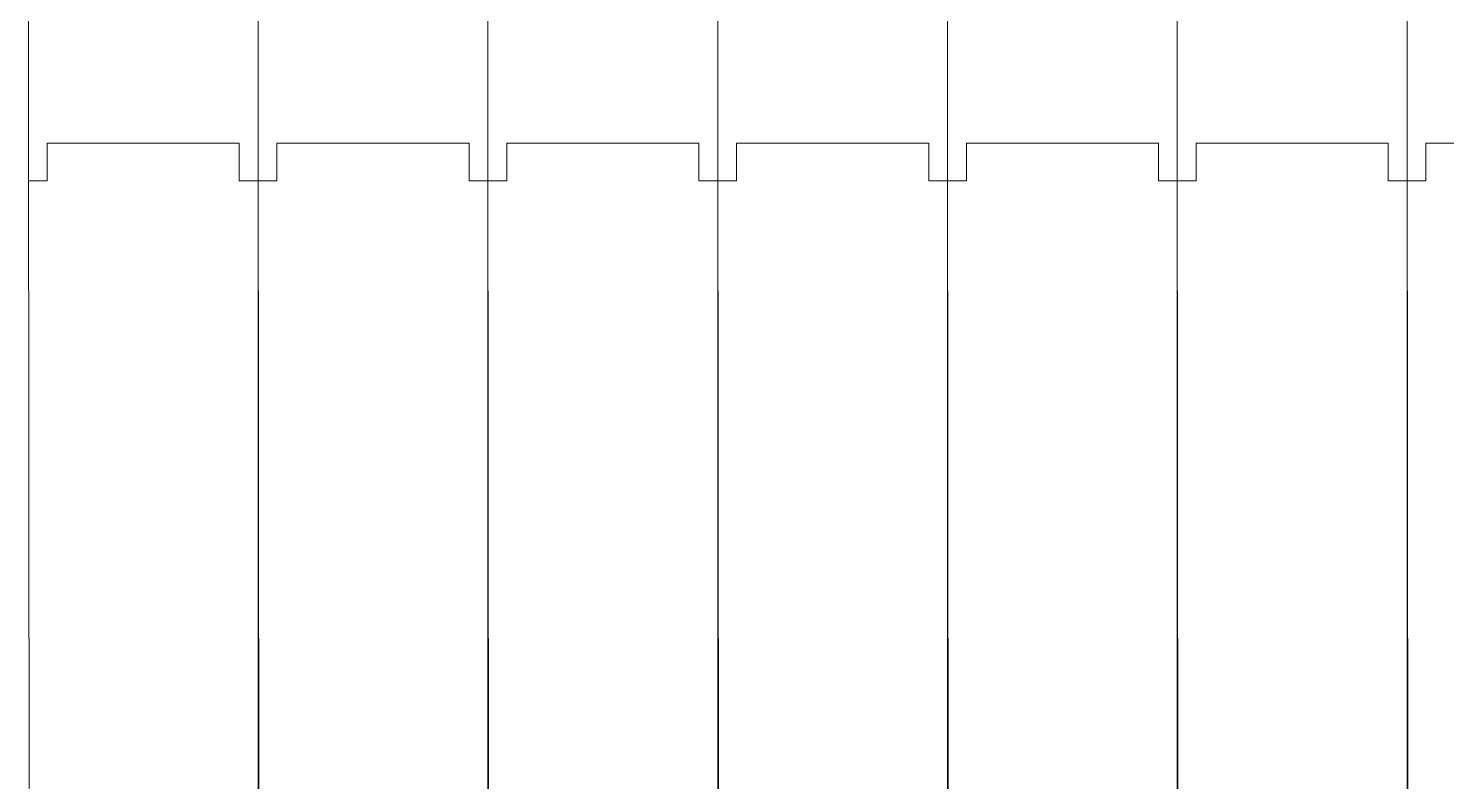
# Model space of a CAD drawing. Header units: millimetres. Extents: x 1359 to 3577, y 1336 to 3557.
# Drawn here: x 2961.65 to 2999.3, y 2521.56 to 2541.56 of the extents above; entities that cross this region are included whole.
import ezdxf

# ---------------------------------------------------------------- set-up
doc = ezdxf.new("R2010")
doc.units = ezdxf.units.MM
doc.layers.add('000-PI-Oprema', color=30, linetype='Continuous', lineweight=5)

msp = doc.modelspace()

# ---------------------------------------------------------------- linework, layer by layer
at = {"layer": '000-PI-Oprema', "color": 0, "linetype": 'ByBlock', "lineweight": 0}
for p, q in [((2961.652, 2539.206), (2961.652, 2549.556)), ((2961.652, 2539.206), (2961.652, 2549.556)), ((2967.752, 2539.206), (2967.752, 2549.556)), ((2967.752, 2539.206), (2967.752, 2549.556)), ((2967.752, 2539.206), (2967.752, 2549.556)), ((2967.752, 2539.206), (2967.752, 2549.556)), ((2973.852, 2539.206), (2973.852, 2549.556)), ((2973.852, 2539.206), (2973.852, 2549.556)), ((2973.852, 2539.206), (2973.852, 2549.556)), ((2973.852, 2539.206), (2973.852, 2549.556)), ((2979.952, 2539.206), (2979.952, 2549.556)), ((2979.952, 2539.206), (2979.952, 2549.556)), ((2979.952, 2539.206), (2979.952, 2549.556)), ((2979.952, 2539.206), (2979.952, 2549.556)), ((2986.052, 2539.206), (2986.052, 2549.556)), ((2986.052, 2539.206), (2986.052, 2549.556)), ((2986.052, 2539.206), (2986.052, 2549.556)), ((2986.052, 2539.206), (2986.052, 2549.556)), ((2992.152, 2539.206), (2992.152, 2549.556)), ((2992.152, 2539.206), (2992.152, 2549.556)), ((2992.152, 2539.206), (2992.152, 2549.556)), ((2992.152, 2539.206), (2992.152, 2549.556)), ((2998.252, 2539.206), (2998.252, 2549.556)), ((2998.252, 2539.206), (2998.252, 2549.556)), ((2998.252, 2539.206), (2998.252, 2549.556)), ((2998.252, 2539.206), (2998.252, 2549.556)), ((2961.677, 2513.005), (2961.652, 2539.206)), ((2961.677, 2513.005), (2961.652, 2539.206)), ((2967.752, 2537.506), (2967.752, 2539.206)), ((2967.752, 2537.506), (2967.752, 2539.206)), ((2967.777, 2513.005), (2967.752, 2539.206)), ((2967.777, 2513.005), (2967.752, 2539.206)), ((2973.852, 2537.506), (2973.852, 2539.206)), ((2973.852, 2537.506), (2973.852, 2539.206)), ((2973.877, 2513.005), (2973.852, 2539.206)), ((2973.877, 2513.005), (2973.852, 2539.206)), ((2979.952, 2537.506), (2979.952, 2539.206)), ((2979.952, 2537.506), (2979.952, 2539.206)), ((2979.977, 2513.005), (2979.952, 2539.206)), ((2979.977, 2513.005), (2979.952, 2539.206)), ((2986.052, 2537.506), (2986.052, 2539.206)), ((2986.052, 2537.506), (2986.052, 2539.206)), ((2986.077, 2513.005), (2986.052, 2539.206)), ((2986.077, 2513.005), (2986.052, 2539.206)), ((2992.152, 2537.506), (2992.152, 2539.206)), ((2992.152, 2537.506), (2992.152, 2539.206)), ((2992.177, 2513.005), (2992.152, 2539.206)), ((2992.177, 2513.005), (2992.152, 2539.206)), ((2998.252, 2537.506), (2998.252, 2539.206)), ((2998.252, 2537.506), (2998.252, 2539.206)), ((2998.277, 2513.005), (2998.252, 2539.206)), ((2998.277, 2513.005), (2998.252, 2539.206)), ((2961.652, 2538.556), (2961.652, 2538.556)), ((2961.652, 2538.556), (2961.652, 2538.556)), ((2962.152, 2538.506), (2967.252, 2538.506)), ((2962.152, 2538.506), (2962.152, 2538.506)), ((2962.152, 2538.506), (2962.152, 2537.506)), ((2967.252, 2538.506), (2967.252, 2538.506)), ((2967.252, 2538.506), (2967.252, 2537.506)), ((2967.752, 2538.556), (2967.752, 2538.556)), ((2967.752, 2538.556), (2967.752, 2538.556)), ((2967.752, 2538.556), (2967.752, 2538.556)), ((2967.752, 2538.556), (2967.752, 2538.556)), ((2968.252, 2538.506), (2973.352, 2538.506)), ((2968.252, 2538.506), (2968.252, 2538.506)), ((2968.252, 2538.506), (2968.252, 2537.506)), ((2973.352, 2538.506), (2973.352, 2538.506)), ((2973.352, 2538.506), (2973.352, 2537.506)), ((2973.852, 2538.556), (2973.852, 2538.556)), ((2973.852, 2538.556), (2973.852, 2538.556)), ((2973.852, 2538.556), (2973.852, 2538.556)), ((2973.852, 2538.556), (2973.852, 2538.556)), ((2974.352, 2538.506), (2979.452, 2538.506)), ((2974.352, 2538.506), (2974.352, 2538.506)), ((2974.352, 2538.506), (2974.352, 2537.506)), ((2979.452, 2538.506), (2979.452, 2538.506)), ((2979.452, 2538.506), (2979.452, 2537.506)), ((2979.952, 2538.556), (2979.952, 2538.556)), ((2979.952, 2538.556), (2979.952, 2538.556)), ((2979.952, 2538.556), (2979.952, 2538.556)), ((2979.952, 2538.556), (2979.952, 2538.556)), ((2980.452, 2538.506), (2985.552, 2538.506)), ((2980.452, 2538.506), (2980.452, 2538.506)), ((2980.452, 2538.506), (2980.452, 2537.506)), ((2985.552, 2538.506), (2985.552, 2538.506)), ((2985.552, 2538.506), (2985.552, 2537.506)), ((2986.052, 2538.556), (2986.052, 2538.556)), ((2986.052, 2538.556), (2986.052, 2538.556)), ((2986.052, 2538.556), (2986.052, 2538.556)), ((2986.052, 2538.556), (2986.052, 2538.556)), ((2986.552, 2538.506), (2991.652, 2538.506)), ((2986.552, 2538.506), (2986.552, 2538.506)), ((2986.552, 2538.506), (2986.552, 2537.506)), ((2991.652, 2538.506), (2991.652, 2538.506)), ((2991.652, 2538.506), (2991.652, 2537.506)), ((2992.152, 2538.556), (2992.152, 2538.556)), ((2992.152, 2538.556), (2992.152, 2538.556)), ((2992.152, 2538.556), (2992.152, 2538.556)), ((2992.152, 2538.556), (2992.152, 2538.556)), ((2992.652, 2538.506), (2997.752, 2538.506)), ((2992.652, 2538.506), (2992.652, 2538.506)), ((2992.652, 2538.506), (2992.652, 2537.506)), ((2997.752, 2538.506), (2997.752, 2538.506)), ((2997.752, 2538.506), (2997.752, 2537.506)), ((2998.252, 2538.556), (2998.252, 2538.556)), ((2998.252, 2538.556), (2998.252, 2538.556)), ((2998.252, 2538.556), (2998.252, 2538.556)), ((2998.252, 2538.556), (2998.252, 2538.556)), ((2998.752, 2538.506), (3003.852, 2538.506)), ((2998.752, 2538.506), (2998.752, 2538.506)), ((2998.752, 2538.506), (2998.752, 2537.506)), ((2961.652, 2537.756), (2961.652, 2537.756)), ((2961.652, 2537.756), (2961.652, 2537.756)), ((2967.752, 2537.756), (2967.752, 2537.756)), ((2967.752, 2537.756), (2967.752, 2537.756)), ((2967.752, 2537.756), (2967.752, 2537.756)), ((2967.752, 2537.756), (2967.752, 2537.756)), ((2973.852, 2537.756), (2973.852, 2537.756)), ((2973.852, 2537.756), (2973.852, 2537.756)), ((2973.852, 2537.756), (2973.852, 2537.756)), ((2973.852, 2537.756), (2973.852, 2537.756)), ((2979.952, 2537.756), (2979.952, 2537.756)), ((2979.952, 2537.756), (2979.952, 2537.756)), ((2979.952, 2537.756), (2979.952, 2537.756)), ((2979.952, 2537.756), (2979.952, 2537.756)), ((2986.052, 2537.756), (2986.052, 2537.756)), ((2986.052, 2537.756), (2986.052, 2537.756)), ((2986.052, 2537.756), (2986.052, 2537.756)), ((2986.052, 2537.756), (2986.052, 2537.756)), ((2992.152, 2537.756), (2992.152, 2537.756)), ((2992.152, 2537.756), (2992.152, 2537.756)), ((2992.152, 2537.756), (2992.152, 2537.756)), ((2992.152, 2537.756), (2992.152, 2537.756)), ((2998.252, 2537.756), (2998.252, 2537.756)), ((2998.252, 2537.756), (2998.252, 2537.756)), ((2998.252, 2537.756), (2998.252, 2537.756)), ((2998.252, 2537.756), (2998.252, 2537.756)), ((2961.652, 2537.506), (2961.652, 2537.506)), ((2962.152, 2537.506), (2961.652, 2537.506)), ((2961.652, 2537.506), (2961.652, 2537.506)), ((2962.152, 2537.506), (2962.152, 2537.506)), ((2967.252, 2537.506), (2967.252, 2537.506)), ((2967.752, 2537.506), (2967.252, 2537.506)), ((2967.752, 2537.506), (2967.752, 2537.506)), ((2967.752, 2537.506), (2967.752, 2511.206)), ((2967.752, 2537.506), (2967.752, 2537.506)), ((2967.752, 2537.506), (2967.752, 2511.206)), ((2967.752, 2537.506), (2967.752, 2537.506)), ((2968.252, 2537.506), (2967.752, 2537.506)), ((2967.752, 2537.506), (2967.752, 2537.506)), ((2968.252, 2537.506), (2968.252, 2537.506)), ((2973.352, 2537.506), (2973.352, 2537.506)), ((2973.852, 2537.506), (2973.352, 2537.506)), ((2973.852, 2537.506), (2973.852, 2537.506)), ((2973.852, 2537.506), (2973.852, 2511.206)), ((2973.852, 2537.506), (2973.852, 2537.506)), ((2973.852, 2537.506), (2973.852, 2511.206)), ((2973.852, 2537.506), (2973.852, 2537.506)), ((2974.352, 2537.506), (2973.852, 2537.506)), ((2973.852, 2537.506), (2973.852, 2537.506)), ((2974.352, 2537.506), (2974.352, 2537.506)), ((2979.452, 2537.506), (2979.452, 2537.506)), ((2979.952, 2537.506), (2979.452, 2537.506)), ((2979.952, 2537.506), (2979.952, 2537.506)), ((2979.952, 2537.506), (2979.952, 2511.206)), ((2979.952, 2537.506), (2979.952, 2537.506)), ((2979.952, 2537.506), (2979.952, 2511.206)), ((2979.952, 2537.506), (2979.952, 2537.506)), ((2980.452, 2537.506), (2979.952, 2537.506)), ((2979.952, 2537.506), (2979.952, 2537.506)), ((2980.452, 2537.506), (2980.452, 2537.506)), ((2985.552, 2537.506), (2985.552, 2537.506)), ((2986.052, 2537.506), (2985.552, 2537.506)), ((2986.052, 2537.506), (2986.052, 2537.506)), ((2986.052, 2537.506), (2986.052, 2511.206)), ((2986.052, 2537.506), (2986.052, 2537.506)), ((2986.052, 2537.506), (2986.052, 2511.206)), ((2986.052, 2537.506), (2986.052, 2537.506)), ((2986.552, 2537.506), (2986.052, 2537.506)), ((2986.052, 2537.506), (2986.052, 2537.506)), ((2986.552, 2537.506), (2986.552, 2537.506)), ((2991.652, 2537.506), (2991.652, 2537.506)), ((2992.152, 2537.506), (2991.652, 2537.506)), ((2992.152, 2537.506), (2992.152, 2537.506)), ((2992.152, 2537.506), (2992.152, 2511.206)), ((2992.152, 2537.506), (2992.152, 2537.506)), ((2992.152, 2537.506), (2992.152, 2511.206)), ((2992.152, 2537.506), (2992.152, 2537.506)), ((2992.652, 2537.506), (2992.152, 2537.506)), ((2992.152, 2537.506), (2992.152, 2537.506)), ((2992.652, 2537.506), (2992.652, 2537.506)), ((2997.752, 2537.506), (2997.752, 2537.506)), ((2998.252, 2537.506), (2997.752, 2537.506)), ((2998.252, 2537.506), (2998.252, 2537.506)), ((2998.252, 2537.506), (2998.252, 2511.206)), ((2998.252, 2537.506), (2998.252, 2537.506)), ((2998.252, 2537.506), (2998.252, 2511.206)), ((2998.252, 2537.506), (2998.252, 2537.506)), ((2998.752, 2537.506), (2998.252, 2537.506)), ((2998.252, 2537.506), (2998.252, 2537.506)), ((2998.752, 2537.506), (2998.752, 2537.506)), ((2961.652, 2536.797), (2961.652, 2536.797)), ((2961.652, 2536.797), (2961.652, 2536.797)), ((2967.752, 2536.797), (2967.752, 2536.797)), ((2967.752, 2536.797), (2967.752, 2536.797)), ((2967.752, 2536.797), (2967.752, 2536.797)), ((2967.752, 2536.797), (2967.752, 2536.797)), ((2973.852, 2536.797), (2973.852, 2536.797)), ((2973.852, 2536.797), (2973.852, 2536.797)), ((2973.852, 2536.797), (2973.852, 2536.797)), ((2973.852, 2536.797), (2973.852, 2536.797)), ((2979.952, 2536.797), (2979.952, 2536.797)), ((2979.952, 2536.797), (2979.952, 2536.797)), ((2979.952, 2536.797), (2979.952, 2536.797)), ((2979.952, 2536.797), (2979.952, 2536.797)), ((2986.052, 2536.797), (2986.052, 2536.797)), ((2986.052, 2536.797), (2986.052, 2536.797)), ((2986.052, 2536.797), (2986.052, 2536.797)), ((2986.052, 2536.797), (2986.052, 2536.797)), ((2992.152, 2536.797), (2992.152, 2536.797)), ((2992.152, 2536.797), (2992.152, 2536.797)), ((2992.152, 2536.797), (2992.152, 2536.797)), ((2992.152, 2536.797), (2992.152, 2536.797)), ((2998.252, 2536.797), (2998.252, 2536.797)), ((2998.252, 2536.797), (2998.252, 2536.797)), ((2998.252, 2536.797), (2998.252, 2536.797)), ((2998.252, 2536.797), (2998.252, 2536.797))]:
    msp.add_line(p, q, dxfattribs=at)

doc.saveas('drawing.dxf')
